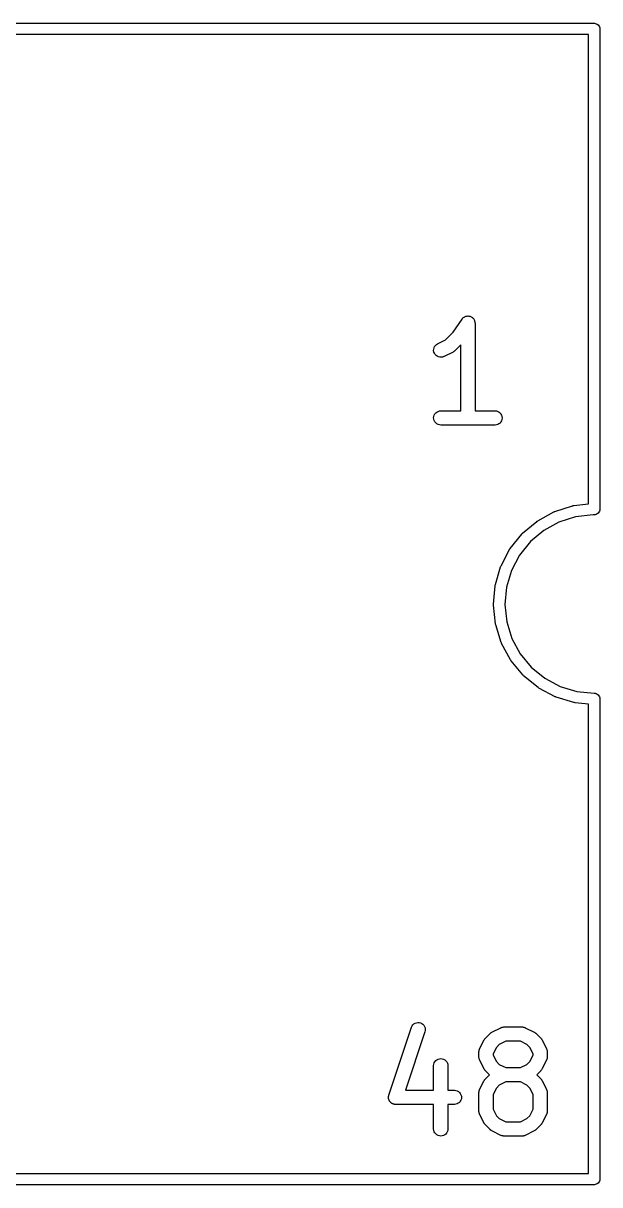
# Model space of a CAD drawing. Extents: x 74.8 to 169.8, y -84.2 to -63.4.
# Drawn here: x 157.24 to 163.31, y -84.23 to -71.98 of the extents above; entities that cross this region are included whole.
import ezdxf

# ---------------------------------------------------------------- set-up
doc = ezdxf.new("R2010")
doc.units = 0
doc.layers.add('BLACK', color=7, linetype='CONTINUOUS')

msp = doc.modelspace()

# ---------------------------------------------------------------- linework, layer by layer
at = {"layer": 'BLACK', "linetype": 'CONTINUOUS'}
for p, q in [((102.178, -71.985), (163.252, -71.985)), ((163.252, -71.985), (163.255, -71.9847)), ((163.255, -71.9847), (163.258, -71.985)), ((163.258, -71.985), (163.267, -71.9859)), ((163.267, -71.9859), (163.278, -71.9893)), ((163.278, -71.9893), (163.288, -71.9949)), ((163.288, -71.9949), (163.298, -72.0024)), ((163.298, -72.0024), (163.305, -72.0115)), ((163.305, -72.0115), (163.311, -72.0219)), ((163.311, -72.0219), (163.314, -72.0332)), ((163.314, -72.0332), (163.315, -72.045)), ((163.315, -72.045), (163.315, -72.0479)), ((163.315, -72.0479), (163.315, -77.1079)), ((163.195, -72.105), (102.235, -72.105)), ((163.195, -77.0499), (163.195, -72.105)), ((161.771, -75.2395), (161.863, -75.1028)), ((161.863, -75.1019), (161.868, -75.0965)), ((161.863, -75.102), (161.863, -75.1019)), ((161.863, -75.1028), (161.863, -75.102)), ((161.863, -75.102), (161.863, -75.102)), ((161.863, -75.102), (161.863, -75.102)), ((161.868, -75.0965), (161.873, -75.0908)), ((161.873, -75.0907), (161.878, -75.0862)), ((161.873, -75.0908), (161.873, -75.0907)), ((161.873, -75.0908), (161.873, -75.0908)), ((161.878, -75.0862), (161.884, -75.0816)), ((161.884, -75.0816), (161.891, -75.0781)), ((161.884, -75.0816), (161.884, -75.0816)), ((161.884, -75.0816), (161.884, -75.0816)), ((161.891, -75.0781), (161.897, -75.0748)), ((161.897, -75.0748), (161.904, -75.0728)), ((161.897, -75.0748), (161.897, -75.0748)), ((161.897, -75.0748), (161.897, -75.0748)), ((161.904, -75.0728), (161.911, -75.0707)), ((161.911, -75.0707), (161.918, -75.0701)), ((161.911, -75.0707), (161.911, -75.0707)), ((161.911, -75.0707), (161.911, -75.0707)), ((161.918, -75.0701), (161.926, -75.0694)), ((161.926, -75.0694), (161.926, -75.0694)), ((161.926, -75.0694), (161.933, -75.0701)), ((161.926, -75.0694), (161.926, -75.0694)), ((161.933, -75.0701), (161.94, -75.0709)), ((161.94, -75.0709), (161.94, -75.0709)), ((161.94, -75.0709), (161.94, -75.0709)), ((161.94, -75.0709), (161.947, -75.073)), ((161.947, -75.073), (161.954, -75.0752)), ((161.954, -75.0752), (161.954, -75.0753)), ((161.954, -75.0753), (161.954, -75.0753)), ((161.954, -75.0753), (161.96, -75.0786)), ((161.96, -75.0786), (161.967, -75.0822)), ((161.967, -75.0822), (161.967, -75.0822)), ((161.967, -75.0822), (161.967, -75.0823)), ((161.967, -75.0823), (161.972, -75.0866)), ((161.972, -75.0866), (161.978, -75.0915)), ((161.978, -75.0915), (161.978, -75.0916)), ((161.978, -75.0916), (161.978, -75.0916)), ((161.978, -75.0916), (161.983, -75.0972)), ((161.983, -75.0972), (161.987, -75.1029)), ((161.987, -75.1029), (161.987, -75.1029)), ((161.987, -75.1029), (161.988, -75.103)), ((161.988, -75.103), (161.991, -75.1094)), ((161.991, -75.1094), (161.994, -75.1158)), ((161.994, -75.1158), (161.994, -75.1159)), ((161.994, -75.1159), (161.994, -75.1159)), ((161.994, -75.1159), (161.996, -75.1224)), ((161.996, -75.1224), (161.999, -75.1298)), ((161.999, -75.1298), (161.999, -75.1299)), ((161.999, -75.1299), (161.999, -75.1299)), ((161.999, -75.1299), (161.999, -75.1372)), ((161.999, -75.1372), (162, -75.1444)), ((162, -75.1444), (162, -76.0694)), ((161.69, -75.3208), (161.771, -75.2395)), ((161.568, -75.4061), (161.574, -75.3928)), ((161.574, -75.3928), (161.583, -75.3809)), ((161.583, -75.3809), (161.593, -75.3708)), ((161.593, -75.3708), (161.606, -75.363)), ((161.606, -75.363), (161.69, -75.3208)), ((161.85, -75.3731), (161.788, -75.4355)), ((161.85, -76.0694), (161.85, -75.3731)), ((161.564, -75.435), (161.565, -75.4204)), ((161.567, -75.4495), (161.564, -75.435)), ((161.565, -75.4204), (161.568, -75.4061)), ((161.572, -75.4632), (161.567, -75.4495)), ((161.58, -75.4756), (161.572, -75.4632)), ((161.59, -75.4863), (161.58, -75.4756)), ((161.602, -75.4949), (161.59, -75.4863)), ((161.615, -75.501), (161.602, -75.4949)), ((161.629, -75.5044), (161.615, -75.501)), ((161.644, -75.505), (161.629, -75.5044)), ((161.658, -75.5027), (161.644, -75.505)), ((161.672, -75.4976), (161.658, -75.5027)), ((161.673, -75.4972), (161.672, -75.4976)), ((161.768, -75.4496), (161.673, -75.4972)), ((161.772, -75.4473), (161.768, -75.4496)), ((161.775, -75.4454), (161.772, -75.4473)), ((161.778, -75.4434), (161.775, -75.4454)), ((161.78, -75.4418), (161.778, -75.4434)), ((161.784, -75.4389), (161.78, -75.4418)), ((161.787, -75.4362), (161.784, -75.4389)), ((161.788, -75.4355), (161.787, -75.4362)), ((161.564, -76.1439), (161.566, -76.1293)), ((161.566, -76.1293), (161.57, -76.1153)), ((161.57, -76.1153), (161.577, -76.1024)), ((161.577, -76.1024), (161.586, -76.0912)), ((161.586, -76.0912), (161.598, -76.0819)), ((161.598, -76.0819), (161.611, -76.075)), ((161.611, -76.075), (161.625, -76.0708)), ((161.625, -76.0708), (161.639, -76.0694)), ((161.639, -76.0694), (161.85, -76.0694)), ((162, -76.0694), (162.211, -76.0694)), ((162.211, -76.0694), (162.212, -76.0694)), ((162.212, -76.0694), (162.226, -76.071)), ((162.226, -76.071), (162.24, -76.0754)), ((162.24, -76.0754), (162.253, -76.0825)), ((162.253, -76.0825), (162.264, -76.0919)), ((162.264, -76.0919), (162.273, -76.1033)), ((162.273, -76.1033), (162.28, -76.1163)), ((162.28, -76.1163), (162.284, -76.1303)), ((162.284, -76.1303), (162.286, -76.1449)), ((161.566, -76.1584), (161.564, -76.1439)), ((161.57, -76.1725), (161.566, -76.1584)), ((161.577, -76.1854), (161.57, -76.1725)), ((161.586, -76.1969), (161.577, -76.1854)), ((161.597, -76.2063), (161.586, -76.1969)), ((161.61, -76.2133), (161.597, -76.2063)), ((161.624, -76.2177), (161.61, -76.2133)), ((161.638, -76.2194), (161.624, -76.2177)), ((161.639, -76.2194), (161.638, -76.2194)), ((162.211, -76.2194), (161.639, -76.2194)), ((162.225, -76.218), (162.211, -76.2194)), ((162.239, -76.2137), (162.225, -76.218)), ((162.252, -76.2068), (162.239, -76.2137)), ((162.264, -76.1976), (162.252, -76.2068)), ((162.273, -76.1863), (162.264, -76.1976)), ((162.28, -76.1734), (162.273, -76.1863)), ((162.284, -76.1595), (162.28, -76.1734)), ((162.286, -76.1449), (162.284, -76.1595)), ((162.843, -77.1287), (163.029, -77.0697)), ((163.029, -77.0697), (163.03, -77.0694)), ((163.03, -77.0694), (163.035, -77.0684)), ((163.035, -77.0684), (163.04, -77.0672)), ((163.04, -77.0672), (163.195, -77.0499)), ((163.315, -77.1079), (163.314, -77.1168)), ((162.502, -77.3594), (162.651, -77.2339)), ((162.651, -77.2339), (162.652, -77.2334)), ((162.652, -77.2334), (162.657, -77.2304)), ((162.657, -77.2304), (162.661, -77.2273)), ((162.661, -77.2273), (162.832, -77.1333)), ((162.832, -77.1333), (162.833, -77.1329)), ((162.833, -77.1329), (162.838, -77.1308)), ((162.838, -77.1308), (162.843, -77.1287)), ((163.06, -77.1858), (162.885, -77.2413)), ((163.245, -77.1651), (163.06, -77.1858)), ((163.252, -77.165), (163.245, -77.1651)), ((163.255, -77.1653), (163.252, -77.165)), ((163.267, -77.1641), (163.255, -77.1653)), ((163.278, -77.1607), (163.267, -77.1641)), ((163.288, -77.1551), (163.278, -77.1607)), ((163.298, -77.1476), (163.288, -77.1551)), ((163.305, -77.1385), (163.298, -77.1476)), ((163.311, -77.1281), (163.305, -77.1385)), ((163.314, -77.1168), (163.311, -77.1281)), ((162.498, -77.3632), (162.502, -77.3594)), ((162.724, -77.3296), (162.584, -77.4475)), ((162.885, -77.2413), (162.724, -77.3296)), ((162.371, -77.5198), (162.494, -77.3677)), ((162.584, -77.4475), (162.469, -77.5904)), ((162.494, -77.3671), (162.498, -77.3632)), ((162.494, -77.3677), (162.494, -77.3671)), ((162.275, -77.7026), (162.365, -77.5296)), ((162.365, -77.5289), (162.369, -77.5244)), ((162.365, -77.5296), (162.365, -77.5289)), ((162.369, -77.5244), (162.371, -77.5198)), ((162.469, -77.5904), (162.384, -77.753)), ((162.215, -77.9007), (162.27, -77.7135)), ((162.27, -77.7127), (162.273, -77.7076)), ((162.27, -77.7135), (162.27, -77.7127)), ((162.273, -77.7076), (162.275, -77.7026)), ((162.384, -77.753), (162.332, -77.9289)), ((162.195, -78.1065), (162.213, -77.9122)), ((162.213, -77.9113), (162.214, -77.906)), ((162.213, -77.9122), (162.213, -77.9113)), ((162.214, -77.906), (162.215, -77.9007)), ((162.332, -77.9289), (162.315, -78.1116)), ((162.195, -78.1119), (162.195, -78.1065)), ((162.195, -78.1174), (162.195, -78.1119)), ((162.195, -78.1183), (162.195, -78.1174)), ((162.216, -78.3123), (162.195, -78.1183)), ((162.315, -78.1116), (162.334, -78.294)), ((162.217, -78.3176), (162.216, -78.3123)), ((162.218, -78.323), (162.217, -78.3176)), ((162.218, -78.3238), (162.218, -78.323)), ((162.276, -78.5103), (162.218, -78.3238)), ((162.334, -78.294), (162.389, -78.4692)), ((162.278, -78.5153), (162.276, -78.5103)), ((162.28, -78.5203), (162.278, -78.5153)), ((162.28, -78.5211), (162.28, -78.5203)), ((162.373, -78.6927), (162.28, -78.5211)), ((162.389, -78.4692), (162.476, -78.6305)), ((162.376, -78.6972), (162.373, -78.6927)), ((162.379, -78.7018), (162.376, -78.6972)), ((162.38, -78.7024), (162.379, -78.7018)), ((162.504, -78.8528), (162.38, -78.7024)), ((162.476, -78.6305), (162.593, -78.7718)), ((162.593, -78.7718), (162.735, -78.8877)), ((162.508, -78.8566), (162.504, -78.8528)), ((162.512, -78.8605), (162.508, -78.8566)), ((162.512, -78.8611), (162.512, -78.8605)), ((162.664, -78.9844), (162.512, -78.8611)), ((162.735, -78.8877), (162.897, -78.9738)), ((162.668, -78.9874), (162.664, -78.9844)), ((162.673, -78.9905), (162.668, -78.9874)), ((162.673, -78.9909), (162.673, -78.9905)), ((162.846, -79.0825), (162.673, -78.9909)), ((162.897, -78.9738), (163.072, -79.0268)), ((163.072, -79.0268), (163.255, -79.0447)), ((163.255, -79.0447), (163.255, -79.0447)), ((163.255, -79.0447), (163.26, -79.0452)), ((163.26, -79.0452), (163.261, -79.0453)), ((163.261, -79.0453), (163.267, -79.0459)), ((163.267, -79.0459), (163.278, -79.0493)), ((163.278, -79.0493), (163.288, -79.0549)), ((163.288, -79.0549), (163.298, -79.0624)), ((163.298, -79.0624), (163.305, -79.0715)), ((163.305, -79.0715), (163.311, -79.0819)), ((162.851, -79.0846), (162.846, -79.0825)), ((162.856, -79.0867), (162.851, -79.0846)), ((162.857, -79.087), (162.856, -79.0867)), ((163.043, -79.1434), (162.857, -79.087)), ((163.049, -79.1444), (163.043, -79.1434)), ((163.054, -79.1456), (163.049, -79.1444)), ((163.055, -79.1457), (163.054, -79.1456)), ((163.195, -79.1594), (163.055, -79.1457)), ((163.195, -84.105), (163.195, -79.1594)), ((163.311, -79.0819), (163.314, -79.0932)), ((163.314, -79.0932), (163.315, -79.1021)), ((163.315, -79.1021), (163.315, -84.1621)), ((161.092, -83.2803), (161.33, -82.566)), ((161.472, -82.6135), (161.267, -83.229)), ((161.33, -82.5651), (161.337, -82.5518)), ((161.33, -82.566), (161.33, -82.5651)), ((161.337, -82.5518), (161.345, -82.5399)), ((161.345, -82.5399), (161.356, -82.53)), ((161.356, -82.53), (161.368, -82.5223)), ((161.368, -82.5223), (161.382, -82.5172)), ((161.382, -82.5172), (161.397, -82.5149)), ((161.397, -82.5149), (161.411, -82.5154)), ((161.411, -82.5154), (161.425, -82.5188)), ((161.425, -82.5188), (161.439, -82.5248)), ((161.439, -82.5248), (161.451, -82.5334)), ((161.451, -82.5334), (161.461, -82.544)), ((161.461, -82.544), (161.468, -82.5565)), ((161.468, -82.5565), (161.474, -82.5701)), ((161.476, -82.5992), (161.472, -82.6135)), ((161.474, -82.5701), (161.476, -82.5846)), ((161.476, -82.5846), (161.476, -82.5992)), ((162.165, -82.6257), (162.167, -82.624)), ((162.167, -82.624), (162.17, -82.6221)), ((162.17, -82.6221), (162.174, -82.6202)), ((162.174, -82.6202), (162.177, -82.6179)), ((162.177, -82.6179), (162.272, -82.5703)), ((162.272, -82.5703), (162.273, -82.5698)), ((162.273, -82.5698), (162.275, -82.5691)), ((162.275, -82.5691), (162.277, -82.568)), ((162.277, -82.568), (162.282, -82.5666)), ((162.282, -82.5666), (162.287, -82.5648)), ((162.287, -82.5648), (162.289, -82.5644)), ((162.289, -82.5644), (162.291, -82.5638)), ((162.291, -82.5638), (162.296, -82.5633)), ((162.296, -82.5633), (162.302, -82.5625)), ((162.302, -82.5625), (162.304, -82.5626)), ((162.304, -82.5626), (162.306, -82.5624)), ((162.306, -82.5624), (162.496, -82.5624)), ((162.496, -82.5624), (162.497, -82.5624)), ((162.497, -82.5624), (162.5, -82.5626)), ((162.5, -82.5626), (162.502, -82.5626)), ((162.502, -82.5626), (162.507, -82.5634)), ((162.507, -82.5634), (162.512, -82.564)), ((162.512, -82.564), (162.514, -82.5647)), ((162.514, -82.5647), (162.516, -82.5651)), ((162.516, -82.5651), (162.521, -82.5669)), ((162.521, -82.5669), (162.526, -82.5684)), ((162.526, -82.5684), (162.528, -82.5695)), ((162.528, -82.5695), (162.53, -82.5703)), ((162.53, -82.5703), (162.625, -82.6179)), ((162.625, -82.6179), (162.626, -82.6184)), ((162.626, -82.6184), (162.63, -82.6207)), ((162.63, -82.6207), (162.633, -82.6227)), ((162.633, -82.6227), (162.636, -82.6247)), ((162.048, -82.7943), (162.096, -82.6991)), ((162.096, -82.6981), (162.099, -82.6946)), ((162.096, -82.6991), (162.096, -82.6981)), ((162.099, -82.6946), (162.101, -82.6909)), ((162.101, -82.6909), (162.103, -82.6885)), ((162.103, -82.6885), (162.104, -82.6859)), ((162.104, -82.6859), (162.107, -82.6828)), ((162.107, -82.6828), (162.11, -82.6796)), ((162.11, -82.6796), (162.158, -82.632)), ((162.158, -82.6312), (162.162, -82.6286)), ((162.158, -82.632), (162.158, -82.6312)), ((162.162, -82.6286), (162.165, -82.6257)), ((162.324, -82.7124), (162.255, -82.7466)), ((162.479, -82.7124), (162.324, -82.7124)), ((162.547, -82.7466), (162.479, -82.7124)), ((162.636, -82.6247), (162.638, -82.6264)), ((162.638, -82.6264), (162.641, -82.6293)), ((162.641, -82.6293), (162.645, -82.632)), ((162.645, -82.632), (162.692, -82.6796)), ((162.692, -82.6796), (162.693, -82.6803)), ((162.693, -82.6803), (162.696, -82.6836)), ((162.696, -82.6836), (162.699, -82.6867)), ((162.699, -82.6867), (162.7, -82.6893)), ((162.7, -82.6893), (162.702, -82.6918)), ((162.702, -82.6918), (162.704, -82.6955)), ((162.704, -82.6955), (162.706, -82.6991)), ((162.706, -82.6991), (162.754, -82.7943)), ((162.04, -82.8268), (162.041, -82.8246)), ((162.04, -82.8279), (162.04, -82.8268)), ((162.04, -82.8755), (162.04, -82.8279)), ((162.041, -82.8224), (162.042, -82.8174)), ((162.041, -82.8246), (162.041, -82.8224)), ((162.042, -82.8123), (162.043, -82.8102)), ((162.042, -82.8174), (162.042, -82.8123)), ((162.043, -82.808), (162.045, -82.8032)), ((162.043, -82.8102), (162.043, -82.808)), ((162.045, -82.8032), (162.047, -82.7983)), ((162.047, -82.7983), (162.048, -82.7964)), ((162.048, -82.7964), (162.048, -82.7943)), ((162.225, -82.777), (162.19, -82.8456)), ((162.19, -82.8456), (162.19, -82.8578)), ((162.19, -82.8578), (162.225, -82.9263)), ((162.255, -82.7466), (162.225, -82.777)), ((162.578, -82.777), (162.547, -82.7466)), ((162.612, -82.8456), (162.578, -82.777)), ((162.578, -82.9263), (162.612, -82.8578)), ((162.612, -82.8578), (162.612, -82.8456)), ((162.754, -82.7943), (162.754, -82.7953)), ((162.754, -82.7953), (162.755, -82.7973)), ((162.755, -82.7973), (162.756, -82.7993)), ((162.756, -82.7993), (162.758, -82.8042)), ((162.758, -82.8042), (162.759, -82.809)), ((162.759, -82.809), (162.76, -82.8112)), ((162.76, -82.8112), (162.76, -82.8133)), ((162.76, -82.8133), (162.761, -82.8184)), ((162.761, -82.8184), (162.762, -82.8235)), ((162.762, -82.8235), (162.762, -82.8257)), ((162.762, -82.8257), (162.762, -82.8279)), ((162.762, -82.8279), (162.762, -82.8755)), ((161.564, -82.9697), (161.566, -82.9551)), ((161.564, -82.9707), (161.564, -82.9697)), ((161.564, -83.229), (161.564, -82.9707)), ((161.566, -82.9551), (161.57, -82.9412)), ((161.57, -82.9412), (161.577, -82.9283)), ((161.577, -82.9283), (161.587, -82.9171)), ((161.587, -82.9171), (161.598, -82.908)), ((161.598, -82.908), (161.611, -82.9012)), ((161.611, -82.9012), (161.625, -82.897)), ((161.625, -82.897), (161.64, -82.8957)), ((161.64, -82.8957), (161.654, -82.8972)), ((161.654, -82.8972), (161.668, -82.9016)), ((161.668, -82.9016), (161.681, -82.9085)), ((161.681, -82.9085), (161.693, -82.9179)), ((161.693, -82.9179), (161.702, -82.9292)), ((161.702, -82.9292), (161.709, -82.9421)), ((161.709, -82.9421), (161.713, -82.9561)), ((161.713, -82.9561), (161.714, -82.9707)), ((161.714, -82.9707), (161.714, -83.229)), ((162.041, -82.8777), (162.04, -82.8755)), ((162.041, -82.8799), (162.041, -82.8777)), ((162.041, -82.8849), (162.041, -82.8799)), ((162.042, -82.89), (162.041, -82.8849)), ((162.043, -82.8922), (162.042, -82.89)), ((162.043, -82.8943), (162.043, -82.8922)), ((162.045, -82.8991), (162.043, -82.8943)), ((162.046, -82.9041), (162.045, -82.8991)), ((162.047, -82.906), (162.046, -82.9041)), ((162.048, -82.9081), (162.047, -82.906)), ((162.048, -82.909), (162.048, -82.9081)), ((162.096, -83.0043), (162.048, -82.909)), ((162.225, -82.9263), (162.255, -82.9567)), ((162.255, -82.9567), (162.324, -82.991)), ((162.324, -82.991), (162.479, -82.991)), ((162.479, -82.991), (162.547, -82.9567)), ((162.547, -82.9567), (162.578, -82.9263)), ((162.754, -82.909), (162.706, -83.0043)), ((162.755, -82.907), (162.754, -82.909)), ((162.756, -82.905), (162.755, -82.907)), ((162.757, -82.9001), (162.756, -82.905)), ((162.759, -82.8953), (162.757, -82.9001)), ((162.76, -82.8932), (162.759, -82.8953)), ((162.761, -82.886), (162.76, -82.8911)), ((162.76, -82.8911), (162.76, -82.8932)), ((162.762, -82.8809), (162.761, -82.886)), ((162.762, -82.8755), (162.762, -82.8765)), ((162.762, -82.8765), (162.762, -82.8787)), ((162.762, -82.8787), (162.762, -82.8809)), ((162.098, -83.0078), (162.096, -83.0043)), ((162.1, -83.0116), (162.098, -83.0078)), ((162.102, -83.014), (162.1, -83.0116)), ((162.104, -83.0166), (162.102, -83.014)), ((162.107, -83.0197), (162.104, -83.0166)), ((162.104, -83.1144), (162.107, -83.1114)), ((162.109, -83.023), (162.107, -83.0197)), ((162.107, -83.1114), (162.11, -83.1082)), ((162.11, -83.0237), (162.109, -83.023)), ((162.152, -83.066), (162.11, -83.0237)), ((162.11, -83.1082), (162.152, -83.066)), ((162.692, -83.0237), (162.65, -83.066)), ((162.65, -83.066), (162.692, -83.1082)), ((162.695, -83.0205), (162.692, -83.0237)), ((162.692, -83.1082), (162.693, -83.1089)), ((162.693, -83.1089), (162.696, -83.1122)), ((162.698, -83.0175), (162.695, -83.0205)), ((162.696, -83.1122), (162.699, -83.1153)), ((162.7, -83.0148), (162.698, -83.0175)), ((162.702, -83.0124), (162.7, -83.0148)), ((162.704, -83.0087), (162.702, -83.0124)), ((162.706, -83.0052), (162.704, -83.0087)), ((162.706, -83.0043), (162.706, -83.0052)), ((161.267, -83.229), (161.564, -83.229)), ((161.714, -83.229), (161.782, -83.229)), ((161.782, -83.229), (161.783, -83.2291)), ((161.783, -83.2291), (161.798, -83.2307)), ((161.798, -83.2307), (161.812, -83.2351)), ((161.812, -83.2351), (161.825, -83.2422)), ((162.043, -83.2366), (162.045, -83.2318)), ((162.045, -83.2318), (162.047, -83.2269)), ((162.047, -83.2269), (162.048, -83.2249)), ((162.048, -83.2229), (162.096, -83.1276)), ((162.048, -83.2249), (162.048, -83.2229)), ((162.096, -83.1267), (162.099, -83.1232)), ((162.096, -83.1276), (162.096, -83.1267)), ((162.099, -83.1232), (162.101, -83.1195)), ((162.101, -83.1195), (162.103, -83.1171)), ((162.103, -83.1171), (162.104, -83.1144)), ((162.225, -83.2056), (162.19, -83.2741)), ((162.255, -83.1752), (162.225, -83.2056)), ((162.324, -83.141), (162.255, -83.1752)), ((162.479, -83.141), (162.324, -83.141)), ((162.547, -83.1752), (162.479, -83.141)), ((162.578, -83.2056), (162.547, -83.1752)), ((162.612, -83.2741), (162.578, -83.2056)), ((162.699, -83.1153), (162.7, -83.1179)), ((162.7, -83.1179), (162.702, -83.1203)), ((162.702, -83.1203), (162.704, -83.1241)), ((162.704, -83.1241), (162.706, -83.1276)), ((162.706, -83.1276), (162.754, -83.2229)), ((162.754, -83.2229), (162.754, -83.2238)), ((162.754, -83.2238), (162.755, -83.2259)), ((162.755, -83.2259), (162.756, -83.2278)), ((162.756, -83.2278), (162.758, -83.2328)), ((162.758, -83.2328), (162.759, -83.2376)), ((161.088, -83.3035), (161.089, -83.2991)), ((161.088, -83.3064), (161.088, -83.3035)), ((161.088, -83.3092), (161.088, -83.3064)), ((161.089, -83.3136), (161.088, -83.3092)), ((161.089, -83.2918), (161.09, -83.289)), ((161.089, -83.2946), (161.089, -83.2918)), ((161.089, -83.2991), (161.089, -83.2946)), ((161.089, -83.3181), (161.089, -83.3136)), ((161.09, -83.3209), (161.089, -83.3181)), ((161.09, -83.289), (161.091, -83.2847)), ((161.091, -83.3237), (161.09, -83.3209)), ((161.091, -83.2847), (161.092, -83.2803)), ((161.092, -83.3278), (161.091, -83.3237)), ((161.094, -83.3321), (161.092, -83.3278)), ((161.095, -83.3347), (161.094, -83.3321)), ((161.096, -83.3374), (161.095, -83.3347)), ((161.098, -83.3412), (161.096, -83.3374)), ((161.1, -83.3451), (161.098, -83.3412)), ((161.102, -83.3473), (161.1, -83.3451)), ((161.104, -83.3498), (161.102, -83.3473)), ((161.107, -83.353), (161.104, -83.3498)), ((161.11, -83.3565), (161.107, -83.353)), ((161.112, -83.3584), (161.11, -83.3565)), ((161.114, -83.3604), (161.112, -83.3584)), ((161.835, -83.3573), (161.824, -83.3665)), ((161.825, -83.2422), (161.836, -83.2516)), ((161.844, -83.346), (161.835, -83.3573)), ((161.836, -83.2516), (161.845, -83.263)), ((161.851, -83.3331), (161.844, -83.346)), ((161.845, -83.263), (161.852, -83.276)), ((161.856, -83.3191), (161.851, -83.3331)), ((161.852, -83.276), (161.856, -83.29)), ((161.856, -83.29), (161.857, -83.3046)), ((161.857, -83.3046), (161.856, -83.3191)), ((162.04, -83.2554), (162.041, -83.2532)), ((162.04, -83.2564), (162.04, -83.2554)), ((162.04, -83.4469), (162.04, -83.2564)), ((162.041, -83.251), (162.042, -83.2459)), ((162.041, -83.2532), (162.041, -83.251)), ((162.042, -83.2408), (162.043, -83.2387)), ((162.042, -83.2459), (162.042, -83.2408)), ((162.043, -83.2387), (162.043, -83.2366)), ((162.19, -83.2741), (162.19, -83.4292)), ((162.612, -83.4292), (162.612, -83.2741)), ((162.759, -83.2376), (162.76, -83.2397)), ((162.76, -83.2397), (162.76, -83.2419)), ((162.76, -83.2419), (162.761, -83.247)), ((162.761, -83.247), (162.762, -83.252)), ((162.762, -83.252), (162.762, -83.2542)), ((162.762, -83.2542), (162.762, -83.2564)), ((162.762, -83.2564), (162.762, -83.4469)), ((161.117, -83.3631), (161.114, -83.3604)), ((161.121, -83.3659), (161.117, -83.3631)), ((161.123, -83.3673), (161.121, -83.3659)), ((161.126, -83.369), (161.123, -83.3673)), ((161.13, -83.3708), (161.126, -83.369)), ((161.134, -83.373), (161.13, -83.3708)), ((161.136, -83.3738), (161.134, -83.373)), ((161.139, -83.375), (161.136, -83.3738)), ((161.143, -83.3761), (161.139, -83.375)), ((161.148, -83.3774), (161.143, -83.3761)), ((161.15, -83.3777), (161.148, -83.3774)), ((161.153, -83.3784), (161.15, -83.3777)), ((161.158, -83.3785), (161.153, -83.3784)), ((161.162, -83.379), (161.158, -83.3785)), ((161.163, -83.379), (161.162, -83.379)), ((161.564, -83.379), (161.163, -83.379)), ((161.564, -83.6374), (161.564, -83.379)), ((161.782, -83.379), (161.714, -83.379)), ((161.714, -83.379), (161.714, -83.6374)), ((161.797, -83.3776), (161.782, -83.379)), ((161.811, -83.3734), (161.797, -83.3776)), ((161.824, -83.3665), (161.811, -83.3734)), ((162.041, -83.4491), (162.04, -83.4469)), ((162.041, -83.4513), (162.041, -83.4491)), ((162.041, -83.4564), (162.041, -83.4513)), ((162.042, -83.4615), (162.041, -83.4564)), ((162.043, -83.4636), (162.042, -83.4615)), ((162.043, -83.4658), (162.043, -83.4636)), ((162.045, -83.4706), (162.043, -83.4658)), ((162.046, -83.4755), (162.045, -83.4706)), ((162.047, -83.4774), (162.046, -83.4755)), ((162.048, -83.4795), (162.047, -83.4774)), ((162.048, -83.4804), (162.048, -83.4795)), ((162.096, -83.5757), (162.048, -83.4804)), ((162.19, -83.4292), (162.225, -83.4977)), ((162.578, -83.4977), (162.612, -83.4292)), ((162.754, -83.4804), (162.706, -83.5757)), ((162.755, -83.4784), (162.754, -83.4804)), ((162.756, -83.4764), (162.755, -83.4784)), ((162.757, -83.4716), (162.756, -83.4764)), ((162.759, -83.4668), (162.757, -83.4716)), ((162.76, -83.4646), (162.759, -83.4668)), ((162.761, -83.4574), (162.76, -83.4625)), ((162.76, -83.4625), (162.76, -83.4646)), ((162.762, -83.4524), (162.761, -83.4574)), ((162.762, -83.4469), (162.762, -83.448)), ((162.762, -83.448), (162.762, -83.4501)), ((162.762, -83.4501), (162.762, -83.4524)), ((162.098, -83.5793), (162.096, -83.5757)), ((162.1, -83.583), (162.098, -83.5793)), ((162.102, -83.5854), (162.1, -83.583)), ((162.104, -83.5881), (162.102, -83.5854)), ((162.107, -83.5911), (162.104, -83.5881)), ((162.109, -83.5944), (162.107, -83.5911)), ((162.11, -83.5952), (162.109, -83.5944)), ((162.158, -83.6428), (162.11, -83.5952)), ((162.225, -83.4977), (162.255, -83.5281)), ((162.255, -83.5281), (162.324, -83.5624)), ((162.324, -83.5624), (162.479, -83.5624)), ((162.479, -83.5624), (162.547, -83.5281)), ((162.547, -83.5281), (162.578, -83.4977)), ((162.692, -83.5952), (162.645, -83.6428)), ((162.695, -83.5919), (162.692, -83.5952)), ((162.698, -83.5889), (162.695, -83.5919)), ((162.7, -83.5863), (162.698, -83.5889)), ((162.702, -83.5839), (162.7, -83.5863)), ((162.704, -83.5802), (162.702, -83.5839)), ((162.706, -83.5766), (162.704, -83.5802)), ((162.706, -83.5757), (162.706, -83.5766)), ((161.566, -83.6519), (161.564, -83.6374)), ((161.57, -83.666), (161.566, -83.6519)), ((161.577, -83.6789), (161.57, -83.666)), ((161.586, -83.6902), (161.577, -83.6789)), ((161.597, -83.6996), (161.586, -83.6902)), ((161.61, -83.7065), (161.597, -83.6996)), ((161.624, -83.7108), (161.61, -83.7065)), ((161.639, -83.7124), (161.624, -83.7108)), ((161.653, -83.7111), (161.639, -83.7124)), ((161.667, -83.7069), (161.653, -83.7111)), ((161.68, -83.7001), (161.667, -83.7069)), ((161.692, -83.691), (161.68, -83.7001)), ((161.701, -83.6798), (161.692, -83.691)), ((161.708, -83.6669), (161.701, -83.6798)), ((161.713, -83.653), (161.708, -83.6669)), ((161.714, -83.6384), (161.713, -83.653)), ((161.714, -83.6374), (161.714, -83.6384)), ((162.161, -83.6455), (162.158, -83.6428)), ((162.164, -83.6484), (162.161, -83.6455)), ((162.167, -83.6501), (162.164, -83.6484)), ((162.169, -83.6521), (162.167, -83.6501)), ((162.173, -83.6541), (162.169, -83.6521)), ((162.176, -83.6564), (162.173, -83.6541)), ((162.177, -83.6568), (162.176, -83.6564)), ((162.272, -83.7045), (162.177, -83.6568)), ((162.274, -83.7053), (162.272, -83.7045)), ((162.276, -83.7063), (162.274, -83.7053)), ((162.281, -83.7079), (162.276, -83.7063)), ((162.286, -83.7097), (162.281, -83.7079)), ((162.288, -83.7101), (162.286, -83.7097)), ((162.29, -83.7107), (162.288, -83.7101)), ((162.295, -83.7113), (162.29, -83.7107)), ((162.301, -83.7122), (162.295, -83.7113)), ((162.303, -83.7121), (162.301, -83.7122)), ((162.305, -83.7124), (162.303, -83.7121)), ((162.306, -83.7124), (162.305, -83.7124)), ((162.496, -83.7124), (162.306, -83.7124)), ((162.499, -83.7122), (162.496, -83.7124)), ((162.501, -83.7123), (162.499, -83.7122)), ((162.506, -83.7115), (162.501, -83.7123)), ((162.511, -83.711), (162.506, -83.7115)), ((162.513, -83.7103), (162.511, -83.711)), ((162.515, -83.71), (162.513, -83.7103)), ((162.52, -83.7082), (162.515, -83.71)), ((162.525, -83.7067), (162.52, -83.7082)), ((162.527, -83.7057), (162.525, -83.7067)), ((162.529, -83.7049), (162.527, -83.7057)), ((162.53, -83.7045), (162.529, -83.7049)), ((162.625, -83.6568), (162.53, -83.7045)), ((162.629, -83.6546), (162.625, -83.6568)), ((162.633, -83.6527), (162.629, -83.6546)), ((162.635, -83.6507), (162.633, -83.6527)), ((162.638, -83.6491), (162.635, -83.6507)), ((162.641, -83.6462), (162.638, -83.6491)), ((162.644, -83.6435), (162.641, -83.6462)), ((162.645, -83.6428), (162.644, -83.6435)), ((102.235, -84.105), (163.195, -84.105)), ((163.288, -84.2151), (163.278, -84.2207)), ((163.298, -84.2076), (163.288, -84.2151)), ((163.305, -84.1985), (163.298, -84.2076)), ((163.311, -84.1881), (163.305, -84.1985)), ((163.314, -84.1768), (163.311, -84.1881)), ((163.315, -84.165), (163.314, -84.1768)), ((163.315, -84.1621), (163.315, -84.165)), ((163.252, -84.225), (102.178, -84.225)), ((163.255, -84.2253), (163.252, -84.225)), ((163.258, -84.225), (163.255, -84.2253)), ((163.267, -84.2241), (163.258, -84.225)), ((163.258, -84.225), (163.258, -84.225)), ((163.278, -84.2207), (163.267, -84.2241))]:
    msp.add_line(p, q, dxfattribs=at)

doc.saveas('drawing.dxf')
